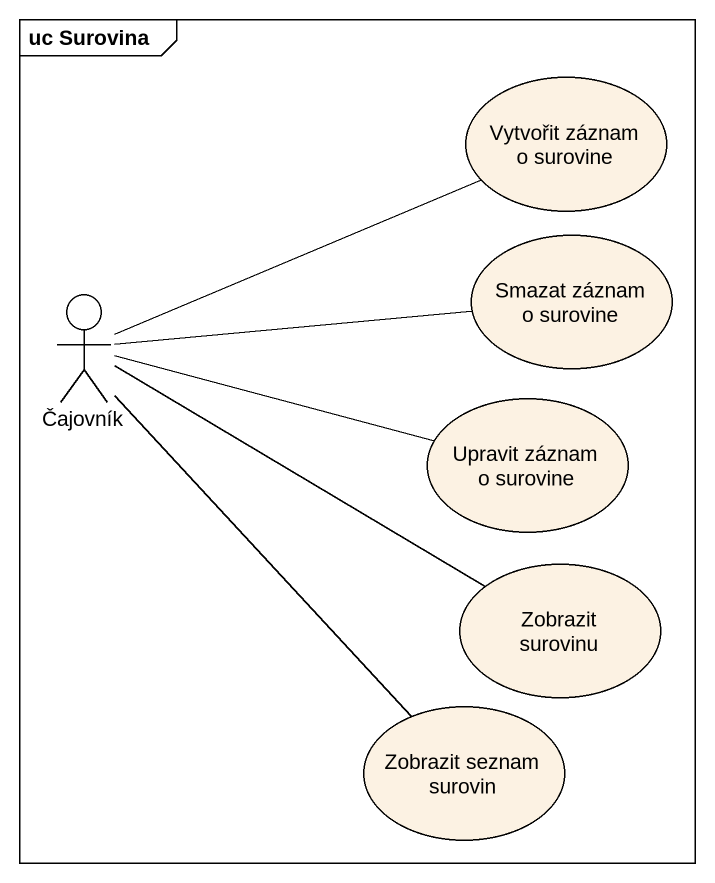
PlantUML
@startuml
mainframe uc Surovina
usecase "Vytvořit záznam o surovine" as Vytvořit_záznam_o_surovine
usecase "Smazat záznam o surovine" as Smazat_záznam_o_surovine
actor Čajovník
usecase "Upravit záznam o surovine" as Upravit_záznam_o_surovine
usecase "Zobrazit surovinu" as Zobrazit_surovinu
usecase "Zobrazit seznam surovin" as Zobrazit_seznam_surovin
Čajovník -right- Vytvořit_záznam_o_surovine
Čajovník -right- Smazat_záznam_o_surovine
Čajovník -right- Upravit_záznam_o_surovine
Čajovník -right- Zobrazit_surovinu
Čajovník -- Zobrazit_seznam_surovin
@enduml
